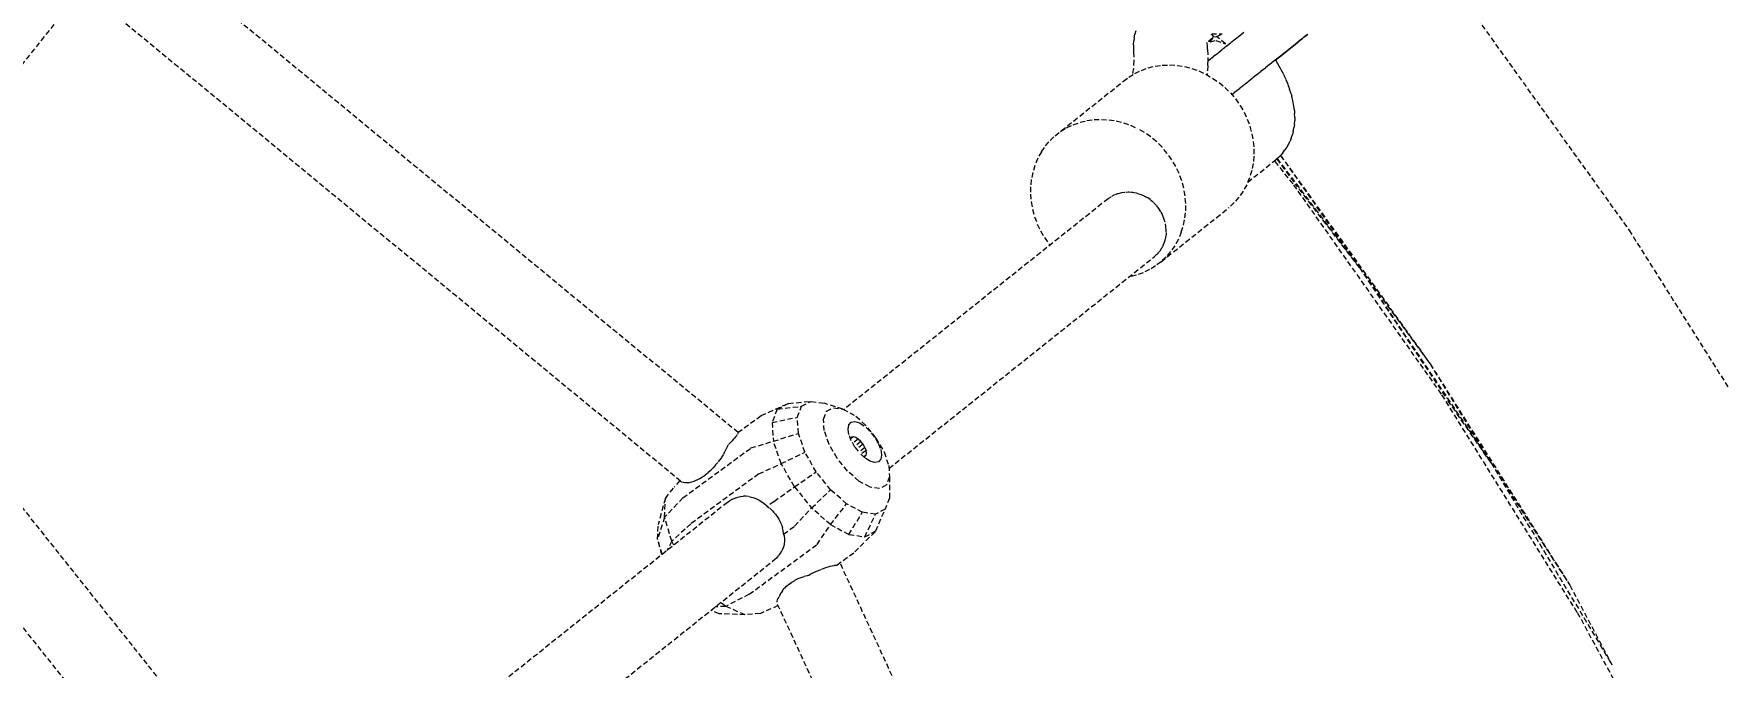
# Model space of a CAD drawing. Header units: millimetres. Extents: x -3111 to 2953, y -2449 to 2811.
# Drawn here: x 872.6 to 1281.8, y 706.4 to 860.3 of the extents above; entities that cross this region are included whole.
import ezdxf

# ---------------------------------------------------------------- set-up
doc = ezdxf.new("R2010")
doc.units = ezdxf.units.MM
doc.linetypes.add('HIDDEN', pattern=[1.905, 1.27, -0.635])
for name, color, linetype in [('DIKOM_ЗОНА', 90, 'Continuous'), ('DIKOM_ОБЪЕКТ', 7, 'Continuous'), ('DIKOM_РАЗМЕР_ОБЪЕКТА', 7, 'Continuous')]:
    doc.layers.add(name, color=color, linetype=linetype)
doc.styles.add('style1', font='arialbd.ttf', dxfattribs={"width": 0.8})
doc.dimstyles.new('1-50', dxfattribs={"dimtxt": 300, "dimasz": 200, "dimexe": 100, "dimexo": 0, "dimgap": 100, "dimtad": 1, "dimtxsty": 'style1', "dimcen": 200, "dimclrd": 7, "dimclre": 7, "dimclrt": 7, "dimadec": 1, "dimazin": 2, "dimtfac": 1, "dimtmove": 0, "dimatfit": 2, "dimfxl": 0, "dimlwd": 25, "dimlwe": 18, "dimarcsym": 0})

# ---------------------------------------------------------------- blocks, each defined once
blk = doc.blocks.new('*D0')
at = {"layer": 'Defpoints', "color": 0, "transparency": 16777216}
for p in [(1362.98, 623.05), (-717.19, -260.39)]:
    blk.add_point(p, dxfattribs=at)
at = {"layer": 'DIKOM_РАЗМЕР_ОБЪЕКТА', "color": 7, "lineweight": 25, "transparency": 16777216}
for p, q in [((1362.98, 623.05), (2780.32, 1224.99)), ((-533.11, -182.21), (1178.9, 544.87))]:
    blk.add_line(p, q, dxfattribs=at)
at = {"layer": 'DIKOM_РАЗМЕР_ОБЪЕКТА', "color": 7, "transparency": 16777216}
for points in [[(1165.87, 575.55), (1191.93, 514.19), (1362.98, 623.05)], [(-546.14, -151.53), (-520.08, -212.89), (-717.19, -260.39)]]:
    blk.add_solid(points, dxfattribs=at)
at = {"layer": 'DIKOM_РАЗМЕР_ОБЪЕКТА', "color": 7, "transparency": 16777216, "insert": (2050.93, 1228.64), "char_height": 300, "attachment_point": 5, "rotation": 23.0107, "style": 'style1'}
blk.add_mtext('{\\fArial|b0|i0|c204|p34;\\H1.16667x;∅2260}', dxfattribs=at)

msp = doc.modelspace()

# ---------------------------------------------------------------- linework, layer by layer
at = {"layer": 'DIKOM_ЗОНА', "color": 3, "lineweight": 15}
msp.add_circle((322.894, 181.327), 2629.975, dxfattribs=at)
at = {"layer": 'DIKOM_ОБЪЕКТ', "color": 7, "linetype": 'HIDDEN', "lineweight": 15}
for p, q in [((1043.733, 763.414), (755.825, 1000.78)), ((1029.775, 751.593), (746.254, 985.342)), ((831.725, 804.945), (884.617, 871.268)), ((1221.085, 867.015), (1260.129, 812.602)), ((1139.979, 859.283), (1140.14, 860.165)), ((1140.345, 860.951), (1140.14, 860.165)), ((1157.974, 858.418), (1159.296, 859.526)), ((1158.432, 858.258), (1159.296, 859.526)), ((1159.296, 859.526), (1158.709, 860.239)), ((1158.709, 860.239), (1161.354, 860.21)), ((1159.296, 859.526), (1159.977, 859.561)), ((1159.977, 859.561), (1161.354, 860.21)), ((1162.166, 857.794), (1159.977, 859.561)), ((1165.588, 859.748), (1164.535, 858.908)), ((1166.622, 860.572), (1165.588, 859.748)), ((1181.276, 859.468), (1180.826, 859.109)), ((1180.826, 859.109), (1181.276, 859.468)), ((1181.648, 859.765), (1181.276, 859.468)), ((1181.276, 859.468), (1181.648, 859.765)), ((1181.94, 859.997), (1181.648, 859.765)), ((1181.648, 859.765), (1181.94, 859.997)), ((1182.149, 860.165), (1181.94, 859.997)), ((1181.94, 859.997), (1182.149, 860.165)), ((1139.807, 857.563), (1139.803, 856.801)), ((1139.803, 856.801), (1139.823, 855.822)), ((1139.807, 857.563), (1139.875, 858.5)), ((1139.823, 855.822), (1139.867, 853.398)), ((1139.979, 859.283), (1139.875, 858.5)), ((1157.77, 857.154), (1157.685, 858.115)), ((1157.795, 856.4), (1157.77, 857.154)), ((1157.795, 856.4), (1157.802, 856.952)), ((1157.795, 856.4), (1157.865, 853.247)), ((1158.432, 858.258), (1157.974, 858.418)), ((1158.432, 858.258), (1159.81, 858.635)), ((1160.256, 855.496), (1159.203, 854.656)), ((1159.81, 858.635), (1162.166, 857.794)), ((1161.322, 856.346), (1160.256, 855.496)), ((1162.396, 857.202), (1161.322, 856.346)), ((1163.469, 858.058), (1162.396, 857.202)), ((1164.535, 858.908), (1163.469, 858.058)), ((1176.676, 855.799), (1175.782, 855.087)), ((1175.782, 855.087), (1176.676, 855.799)), ((1177.52, 856.472), (1176.676, 855.799)), ((1176.676, 855.799), (1177.52, 856.472)), ((1178.309, 857.102), (1177.52, 856.472)), ((1177.52, 856.472), (1178.309, 857.102)), ((1179.039, 857.684), (1178.309, 857.102)), ((1178.309, 857.102), (1179.039, 857.684)), ((1179.704, 858.214), (1179.039, 857.684)), ((1179.039, 857.684), (1179.704, 858.214)), ((1180.301, 858.69), (1179.704, 858.214)), ((1179.704, 858.214), (1180.301, 858.69)), ((1180.826, 859.109), (1180.301, 858.69)), ((1180.301, 858.69), (1180.826, 859.109)), ((1139.811, 851.867), (1139.504, 850.241)), ((1139.897, 853.801), (1139.709, 851.328)), ((1140.127, 850.619), (1141.712, 851.368)), ((1141.712, 851.368), (1143.374, 851.963)), ((1143.374, 851.963), (1145.068, 852.384)), ((1145.068, 852.384), (1146.776, 852.619)), ((1146.776, 852.619), (1148.557, 852.679)), ((1148.557, 852.679), (1150.378, 852.568)), ((1150.378, 852.568), (1152.191, 852.292)), ((1152.191, 852.292), (1153.947, 851.853)), ((1153.947, 851.853), (1155.653, 851.242)), ((1155.653, 851.242), (1157.353, 850.45)), ((1157.841, 852.51), (1157.67, 850.267)), ((1157.841, 852.51), (1157.865, 853.247)), ((1158.169, 853.831), (1157.858, 853.583)), ((1159.203, 854.656), (1158.169, 853.831)), ((1171.826, 851.932), (1170.772, 851.091)), ((1172.86, 852.756), (1171.826, 851.932)), ((1173.868, 853.561), (1172.86, 852.756)), ((1174.844, 854.339), (1173.868, 853.561)), ((1174.275, 853.885), (1174.844, 854.339)), ((1174.275, 853.885), (1174.788, 853.045)), ((1174.788, 853.045), (1175.448, 851.872)), ((1175.782, 855.087), (1174.844, 854.339)), ((1174.844, 854.339), (1175.782, 855.087)), ((1175.448, 851.872), (1175.608, 851.578)), ((1175.608, 851.578), (1176.236, 850.359)), ((1120.762, 835.499), (1137.335, 848.715)), ((1137.335, 848.715), (1138.66, 849.731)), ((1138.66, 849.731), (1140.127, 850.619)), ((1157.353, 850.45), (1159.005, 849.501)), ((1159.005, 849.501), (1160.565, 848.42)), ((1160.565, 848.42), (1161.993, 847.231)), ((1161.993, 847.231), (1163.319, 845.899)), ((1166.489, 847.676), (1165.435, 846.835)), ((1167.557, 848.527), (1166.489, 847.676)), ((1168.631, 849.383), (1167.557, 848.527)), ((1169.704, 850.24), (1168.631, 849.383)), ((1170.772, 851.091), (1169.704, 850.24)), ((1176.236, 850.359), (1176.798, 849.154)), ((1176.798, 849.154), (1177.291, 847.971)), ((1177.291, 847.971), (1177.712, 846.815)), ((1163.319, 845.899), (1164.555, 844.425)), ((1164.401, 846.011), (1163.697, 845.449)), ((1165.435, 846.835), (1164.401, 846.011)), ((1164.555, 844.425), (1165.67, 842.849)), ((1178.059, 845.695), (1177.712, 846.815)), ((1178.059, 845.695), (1178.23, 845.117)), ((1178.511, 843.993), (1178.23, 845.117)), ((1178.753, 842.689), (1178.511, 843.993)), ((1126.801, 838.746), (1128.496, 839.168)), ((1128.496, 839.168), (1130.203, 839.403)), ((1130.203, 839.403), (1131.985, 839.463)), ((1131.985, 839.463), (1133.806, 839.352)), ((1133.806, 839.352), (1135.618, 839.075)), ((1135.618, 839.075), (1137.375, 838.636)), ((1165.67, 842.849), (1166.635, 841.212)), ((1166.635, 841.212), (1167.425, 839.542)), ((1167.425, 839.542), (1168.067, 837.779)), ((1178.872, 841.626), (1178.753, 842.689)), ((1178.872, 841.626), (1178.939, 840.926)), ((1178.878, 838.182), (1178.944, 839.163)), ((1178.969, 839.897), (1178.939, 840.926)), ((1178.969, 839.897), (1178.944, 839.163)), ((1119.546, 834.34), (1120.762, 835.499)), ((1120.762, 835.499), (1122.088, 836.515)), ((1122.088, 836.515), (1123.555, 837.403)), ((1123.555, 837.403), (1125.14, 838.152)), ((1125.14, 838.152), (1126.801, 838.746)), ((1137.375, 838.636), (1139.08, 838.025)), ((1139.08, 838.025), (1140.78, 837.233)), ((1142.432, 836.284), (1140.78, 837.233)), ((1143.992, 835.204), (1142.432, 836.284)), ((1145.42, 834.015), (1143.992, 835.204)), ((1168.067, 837.779), (1168.56, 835.947)), ((1168.56, 835.947), (1168.893, 834.096)), ((1178.114, 834.908), (1177.809, 834.165)), ((1178.114, 834.908), (1178.382, 835.753)), ((1178.595, 836.509), (1178.382, 835.753)), ((1178.595, 836.509), (1178.761, 837.429)), ((1178.878, 838.182), (1178.761, 837.429)), ((1117.432, 831.594), (1116.535, 830.007)), ((1117.432, 831.594), (1118.436, 833.039)), ((1118.436, 833.039), (1119.546, 834.34)), ((1146.746, 832.683), (1145.42, 834.015)), ((1147.982, 831.209), (1146.746, 832.683)), ((1149.098, 829.633), (1147.982, 831.209)), ((1168.893, 834.096), (1169.054, 832.273)), ((1169.054, 832.273), (1169.038, 830.504)), ((1175.001, 830.228), (1175.54, 830.746)), ((1175.5, 830.707), (1194.684, 803.451)), ((1175.508, 830.715), (1211.841, 780.078)), ((1176.089, 831.359), (1175.54, 830.746)), ((1176.089, 831.359), (1176.57, 832.027)), ((1177.042, 832.693), (1176.57, 832.027)), ((1177.436, 833.407), (1177.042, 832.693)), ((1177.436, 833.407), (1177.809, 834.165)), ((1115.845, 828.3), (1115.324, 826.578)), ((1116.535, 830.007), (1115.845, 828.3)), ((1150.062, 827.996), (1149.098, 829.633)), ((1150.852, 826.326), (1150.062, 827.996)), ((1167.544, 824.214), (1174.345, 829.638)), ((1168.501, 827.017), (1167.98, 825.295)), ((1168.854, 828.753), (1168.501, 827.017)), ((1169.038, 830.504), (1168.854, 828.753)), ((1178.571, 823.768), (1174.067, 829.416)), ((1175.001, 830.228), (1174.345, 829.638)), ((1174.585, 829.854), (1179.197, 823.669)), ((1174.688, 829.947), (1194.684, 803.451)), ((1114.787, 823.09), (1114.771, 821.322)), ((1114.972, 824.841), (1114.787, 823.09)), ((1115.324, 826.578), (1114.972, 824.841)), ((1151.494, 824.562), (1150.852, 826.326)), ((1151.987, 822.731), (1151.494, 824.562)), ((1152.32, 820.879), (1151.987, 822.731)), ((1167.291, 823.588), (1166.393, 822)), ((1167.98, 825.295), (1167.291, 823.588)), ((1214.595, 772.752), (1178.571, 823.768)), ((1194.684, 803.451), (1179.197, 823.669)), ((1133.626, 820.189), (1069.439, 769.001)), ((1114.771, 821.322), (1114.933, 819.499)), ((1114.933, 819.499), (1115.265, 817.647)), ((1133.627, 820.189), (1133.796, 820.309)), ((1133.797, 820.31), (1134.33, 820.685)), ((1134.512, 820.788), (1135.088, 821.098)), ((1135.088, 821.098), (1135.277, 821.179)), ((1135.448, 821.246), (1135.89, 821.421)), ((1135.89, 821.421), (1136.087, 821.482)), ((1136.087, 821.482), (1136.715, 821.648)), ((1136.728, 821.651), (1136.93, 821.692)), ((1136.93, 821.692), (1137.592, 821.787)), ((1137.592, 821.787), (1137.797, 821.807)), ((1137.979, 821.813), (1138.473, 821.828)), ((1138.473, 821.828), (1138.679, 821.828)), ((1138.679, 821.828), (1139.361, 821.773)), ((1139.361, 821.773), (1139.566, 821.753)), ((1139.566, 821.753), (1139.768, 821.714)), ((1139.768, 821.714), (1140.448, 821.585)), ((1140.448, 821.585), (1140.646, 821.528)), ((1140.767, 821.491), (1141.316, 821.324)), ((1141.316, 821.324), (1141.535, 821.238)), ((1141.535, 821.238), (1142.186, 820.964)), ((1142.401, 820.853), (1142.186, 820.963)), ((1143.026, 820.511), (1142.401, 820.853)), ((1143.233, 820.377), (1143.027, 820.511)), ((1143.826, 819.97), (1143.233, 820.377)), ((1144.021, 819.813), (1143.826, 819.97)), ((1144.574, 819.347), (1144.037, 819.8)), ((1145.298, 818.608), (1144.675, 819.249)), ((1145.905, 817.846), (1145.347, 818.546)), ((1152.482, 819.056), (1152.32, 820.879)), ((1152.466, 817.288), (1152.482, 819.056)), ((1164.279, 819.254), (1163.063, 818.096)), ((1165.389, 820.556), (1164.279, 819.254)), ((1166.393, 822), (1165.389, 820.556)), ((1115.265, 817.647), (1115.758, 815.816)), ((1115.758, 815.816), (1116.401, 814.052)), ((1146.435, 817.029), (1145.949, 817.78)), ((1146.49, 804.88), (1163.063, 818.096)), ((1146.717, 816.488), (1146.496, 816.917)), ((1146.828, 816.274), (1146.717, 816.488)), ((1146.93, 816.048), (1146.828, 816.274)), ((1147.195, 815.379), (1146.93, 816.048)), ((1147.273, 815.148), (1147.195, 815.379)), ((1147.468, 814.462), (1147.273, 815.148)), ((1151.928, 813.8), (1152.281, 815.537)), ((1152.281, 815.537), (1152.466, 817.288)), ((1116.401, 814.052), (1117.19, 812.382)), ((1117.19, 812.382), (1118.155, 810.745)), ((1118.155, 810.745), (1119.27, 809.169)), ((1147.51, 810.421), (1147.44, 810.152)), ((1147.56, 810.616), (1147.51, 810.421)), ((1147.643, 813.532), (1147.55, 814.061)), ((1147.592, 810.818), (1147.56, 810.616)), ((1147.69, 811.495), (1147.592, 810.817)), ((1147.673, 813.3), (1147.643, 813.532)), ((1147.722, 812.601), (1147.673, 813.3)), ((1147.703, 811.701), (1147.69, 811.495)), ((1147.711, 811.917), (1147.703, 811.701)), ((1147.717, 812.095), (1147.728, 812.392)), ((1147.728, 812.392), (1147.722, 812.601)), ((1150.718, 810.372), (1149.82, 808.784)), ((1151.407, 812.079), (1150.718, 810.372)), ((1151.407, 812.079), (1151.928, 813.8)), ((1260.129, 812.602), (1295.879, 755.97)), ((1119.27, 809.169), (1119.486, 808.912)), ((1145.336, 806.554), (1144.85, 806.117)), ((1145.483, 806.684), (1145.336, 806.554)), ((1145.615, 806.827), (1145.482, 806.684)), ((1145.792, 807.03), (1145.615, 806.828)), ((1146.046, 807.32), (1145.855, 807.102)), ((1146.163, 807.477), (1146.045, 807.32)), ((1146.536, 808.02), (1146.164, 807.477)), ((1146.638, 808.189), (1146.536, 808.021)), ((1146.752, 808.407), (1146.638, 808.189)), ((1146.945, 808.776), (1146.799, 808.498)), ((1147.031, 808.955), (1146.946, 808.777)), ((1147.271, 809.579), (1147.031, 808.955)), ((1147.339, 809.766), (1147.271, 809.579)), ((1147.408, 810.029), (1147.339, 809.766)), ((1148.817, 807.339), (1147.707, 806.038)), ((1149.82, 808.784), (1148.817, 807.339)), ((1080.386, 754.708), (1144.85, 806.116)), ((1142.113, 802.226), (1140.452, 801.632)), ((1143.698, 802.976), (1142.113, 802.226)), ((1145.165, 803.863), (1143.698, 802.976)), ((1146.49, 804.88), (1145.165, 803.863)), ((1147.707, 806.038), (1146.49, 804.88)), ((1194.684, 803.451), (1211.841, 780.078)), ((1194.684, 803.451), (1226.638, 756.048)), ((1194.684, 803.451), (1215.719, 771.854)), ((1140.452, 801.632), (1138.757, 801.21)), ((932.229, 667.019), (833.069, 791.397)), ((911.325, 664.348), (820.855, 777.728)), ((1211.841, 780.078), (1226.638, 756.048)), ((1211.841, 780.078), (1245.751, 726.364)), ((1049.346, 767.534), (1055.967, 770.488)), ((1055.967, 770.488), (1053.257, 769.078)), ((1053.257, 769.078), (1059.181, 769.788)), ((1055.967, 770.488), (1061.472, 770.98)), ((1058.11, 767.087), (1059.181, 769.788)), ((1059.181, 769.788), (1061.472, 770.98)), ((1061.472, 770.98), (1064.709, 770.521)), ((1069.219, 769.12), (1064.709, 770.521)), ((1065.258, 768.595), (1066.9, 769.449)), ((1066.9, 769.449), (1069.219, 769.12)), ((1247.582, 719.72), (1214.595, 772.752)), ((1226.638, 756.048), (1215.719, 771.854)), ((1043.705, 763.394), (1049.346, 767.534)), ((1053.257, 769.078), (1051.992, 765.884)), ((1051.992, 765.884), (1058.11, 767.087)), ((1051.992, 765.884), (1052.323, 761.293)), ((1058.391, 763.204), (1058.11, 767.087)), ((1064.491, 766.66), (1065.258, 768.595)), ((1064.692, 763.878), (1064.491, 766.66)), ((1069.219, 769.12), (1071.935, 767.647)), ((1070.451, 764.267), (1070.648, 765.299)), ((1070.648, 765.299), (1071.223, 765.919)), ((1071.223, 765.919), (1072.122, 766.067)), ((1074.722, 765.207), (1071.935, 767.647)), ((1072.122, 766.067), (1073.258, 765.729)), ((1073.258, 765.729), (1074.516, 764.938)), ((1042.194, 761.311), (1041.818, 760.927)), ((1042.547, 761.684), (1042.209, 761.326)), ((1042.859, 762.032), (1042.561, 761.699)), ((1043.13, 762.352), (1042.872, 762.046)), ((1043.357, 762.645), (1043.142, 762.366)), ((1043.509, 762.87), (1043.367, 762.658)), ((1043.682, 763.183), (1043.57, 762.961)), ((1046.862, 759.658), (1052.323, 761.293)), ((1052.323, 761.293), (1058.391, 763.204)), ((1054.212, 755.857), (1052.323, 761.293)), ((1059.988, 758.607), (1058.391, 763.204)), ((1065.837, 760.584), (1064.692, 763.878)), ((1070.654, 762.928), (1070.451, 764.267)), ((1071.235, 761.411), (1070.654, 762.928)), ((1071.319, 762.317), (1071.036, 762.012)), ((1071.761, 762.39), (1071.058, 761.873)), ((1072.135, 759.868), (1071.235, 761.411)), ((1071.761, 762.39), (1071.319, 762.317)), ((1072.939, 761.834), (1071.573, 760.832)), ((1072.32, 762.223), (1071.761, 762.39)), ((1073.558, 761.261), (1072.066, 759.986)), ((1072.939, 761.834), (1072.32, 762.223)), ((1073.558, 761.261), (1072.939, 761.834)), ((1074.116, 760.561), (1073.558, 761.261)), ((1075.773, 763.774), (1074.516, 764.938)), ((1077.242, 762.096), (1074.722, 765.207)), ((1076.907, 762.35), (1075.773, 763.774)), ((1077.807, 760.807), (1076.907, 762.35)), ((1077.242, 762.096), (1079.192, 758.688)), ((1030.36, 747.547), (1046.862, 759.658)), ((1039.702, 757.386), (1039.275, 756.773)), ((1040.102, 758.024), (1039.713, 757.403)), ((1040.463, 758.664), (1040.113, 758.042)), ((1040.788, 759.296), (1040.474, 758.682)), ((1041.072, 759.923), (1040.798, 759.316)), ((1041.243, 760.363), (1041.081, 759.944)), ((1041.803, 760.912), (1041.392, 760.506)), ((1054.212, 755.857), (1059.988, 758.607)), ((1062.71, 753.85), (1059.988, 758.607)), ((1067.787, 757.176), (1065.837, 760.584)), ((1070.306, 754.065), (1067.787, 757.176)), ((1072.135, 759.868), (1073.269, 758.444)), ((1074.116, 760.561), (1072.518, 759.388)), ((1074.559, 759.801), (1073.135, 758.612)), ((1074.526, 757.28), (1073.269, 758.444)), ((1074.845, 759.055), (1073.598, 758.14)), ((1074.559, 759.801), (1074.116, 760.561)), ((1074.254, 757.532), (1074.564, 757.583)), ((1074.848, 757.888), (1074.395, 757.556)), ((1075.784, 756.49), (1074.526, 757.28)), ((1074.559, 759.801), (1074.845, 759.055)), ((1074.564, 757.583), (1074.848, 757.888)), ((1074.945, 758.396), (1074.845, 759.055)), ((1074.848, 757.888), (1074.945, 758.396)), ((1077.807, 760.807), (1078.388, 759.29)), ((1078.388, 759.29), (1078.591, 757.951)), ((1078.591, 757.951), (1078.395, 756.919)), ((1079.192, 758.688), (1080.336, 755.394)), ((1048.765, 753.357), (1032.264, 741.246)), ((1035.125, 752.685), (1035.803, 753.174)), ((1035.818, 753.186), (1036.082, 753.401)), ((1036.082, 753.401), (1036.496, 753.737)), ((1036.511, 753.75), (1037.18, 754.356)), ((1037.195, 754.37), (1037.743, 754.936)), ((1038.28, 755.531), (1037.756, 754.949)), ((1038.788, 756.138), (1038.292, 755.545)), ((1039.264, 756.757), (1038.897, 756.28)), ((1048.765, 753.357), (1054.212, 755.857)), ((1057.43, 750.232), (1054.212, 755.857)), ((1057.43, 750.232), (1062.71, 753.85)), ((1066.227, 749.507), (1062.71, 753.85)), ((1073.093, 751.626), (1070.306, 754.065)), ((1076.92, 756.151), (1075.784, 756.49)), ((1077.819, 756.3), (1076.92, 756.151)), ((1078.395, 756.919), (1077.819, 756.3)), ((1080.336, 755.394), (1080.537, 752.612)), ((1226.638, 756.048), (1245.751, 726.364)), ((1226.638, 756.048), (1256.016, 707.007)), ((1026.076, 747.429), (1028.183, 750.106)), ((1029.608, 751.731), (1028.183, 750.106)), ((1029.774, 751.594), (1030.035, 751.428)), ((1030.079, 751.405), (1030.397, 751.319)), ((1030.514, 751.318), (1030.84, 751.256)), ((1030.858, 751.255), (1031.354, 751.237)), ((1031.372, 751.238), (1031.899, 751.286)), ((1031.916, 751.289), (1032.478, 751.41)), ((1032.495, 751.416), (1033.096, 751.617)), ((1033.112, 751.624), (1033.747, 751.895)), ((1033.764, 751.903), (1034.422, 752.246)), ((1034.438, 752.255), (1035.109, 752.675)), ((1052.486, 746.692), (1057.43, 750.232)), ((1057.43, 750.232), (1061.589, 745.097)), ((1061.589, 745.097), (1066.227, 749.507)), ((1070.116, 746.102), (1066.227, 749.507)), ((1075.809, 750.152), (1073.093, 751.626)), ((1078.128, 749.823), (1075.809, 750.152)), ((1079.77, 750.677), (1078.128, 749.823)), ((1080.537, 752.612), (1079.77, 750.677)), ((1080.537, 752.612), (1080.507, 747.48)), ((1041.155, 746.446), (939.953, 665.739)), ((1026.076, 747.429), (1024.348, 741.021)), ((1030.36, 747.547), (1025.888, 742.83)), ((1025.888, 742.83), (1026.076, 747.429)), ((1041.172, 746.457), (1041.744, 746.868)), ((1041.743, 746.867), (1042.342, 747.21)), ((1042.359, 747.22), (1042.978, 747.493)), ((1042.997, 747.501), (1043.632, 747.706)), ((1043.651, 747.712), (1044.293, 747.848)), ((1044.314, 747.852), (1044.958, 747.921)), ((1045.626, 747.927), (1045.067, 747.923)), ((1046.296, 747.866), (1045.651, 747.926)), ((1046.321, 747.862), (1046.959, 747.74)), ((1046.986, 747.733), (1047.612, 747.55)), ((1047.639, 747.539), (1048.255, 747.297)), ((1048.255, 747.297), (1048.857, 746.995)), ((1048.89, 746.977), (1049.477, 746.614)), ((1049.512, 746.591), (1050.077, 746.169)), ((1050.111, 746.14), (1050.649, 745.663)), ((1050.683, 745.627), (1050.828, 745.475)), ((1052.486, 746.692), (1050.828, 745.475)), ((1050.828, 745.475), (1051.257, 745.151)), ((1051.415, 745.009), (1051.682, 744.77)), ((1051.682, 744.77), (1052.152, 744.327)), ((1057.458, 740.678), (1061.589, 745.097)), ((1066.188, 741.071), (1061.589, 745.097)), ((1066.188, 741.071), (1070.116, 746.102)), ((1073.908, 744.046), (1070.116, 746.102)), ((1079.437, 744.779), (1077.145, 743.586)), ((1077.209, 739.506), (1079.437, 744.779)), ((1080.507, 747.48), (1079.437, 744.779)), ((1025.888, 742.83), (1024.204, 737.503)), ((1024.204, 737.503), (1024.348, 741.021)), ((1027.647, 737.008), (1025.888, 742.83)), ((1032.264, 741.246), (1027.647, 737.008)), ((1052.152, 744.327), (1052.37, 744.077)), ((1052.37, 744.077), (1052.794, 743.593)), ((1052.795, 743.593), (1052.987, 743.325)), ((1052.987, 743.325), (1053.36, 742.805)), ((1053.36, 742.805), (1053.614, 742.389)), ((1053.622, 742.376), (1053.956, 741.739)), ((1053.977, 741.697), (1054.257, 741.044)), ((1054.273, 741.003), (1054.496, 740.339)), ((1054.805, 738.73), (1057.458, 740.678)), ((1062.924, 736.231), (1066.188, 741.071)), ((1066.188, 741.071), (1070.671, 738.64)), ((1070.671, 738.64), (1073.908, 744.046)), ((1077.145, 743.586), (1073.908, 744.046)), ((1074.499, 738.096), (1077.145, 743.586)), ((1025.211, 733.73), (1024.204, 737.503)), ((1025.318, 733.816), (1024.204, 737.503)), ((1027.647, 737.008), (1026.422, 734.696)), ((1028.163, 736.084), (1027.647, 737.008)), ((1054.674, 739.63), (1054.507, 740.299)), ((1054.79, 738.924), (1054.681, 739.592)), ((1054.805, 738.73), (1054.789, 738.923)), ((1054.805, 738.73), (1054.901, 738.305)), ((1054.907, 738.274), (1054.981, 737.675)), ((1054.99, 736.973), (1054.943, 736.432)), ((1054.983, 737.647), (1054.995, 737.049)), ((1070.671, 738.64), (1074.499, 738.096)), ((1072.062, 734.402), (1077.209, 739.506)), ((1074.499, 738.096), (1077.209, 739.506)), ((952.218, 652.497), (1052.702, 732.631)), ((1046.423, 724.119), (1062.924, 736.231)), ((1052.7, 732.63), (1053.212, 733.082)), ((1053.227, 733.095), (1053.672, 733.581)), ((1053.683, 733.594), (1054.063, 734.109)), ((1054.073, 734.125), (1054.386, 734.665)), ((1054.639, 735.24), (1054.394, 734.682)), ((1054.824, 735.829), (1054.646, 735.259)), ((1054.938, 736.409), (1054.824, 735.829)), ((1067.733, 731.225), (1072.062, 734.402)), ((1059.071, 728.227), (1059.804, 728.486)), ((1059.819, 728.491), (1060.556, 728.712)), ((1060.573, 728.716), (1060.939, 728.806)), ((1060.939, 728.806), (1061.272, 728.983)), ((1061.288, 728.991), (1061.939, 729.318)), ((1061.955, 729.326), (1062.595, 729.629)), ((1062.611, 729.636), (1063.236, 729.915)), ((1063.253, 729.922), (1063.858, 730.177)), ((1064.024, 730.242), (1064.46, 730.413)), ((1064.478, 730.419), (1065.04, 730.62)), ((1065.058, 730.626), (1065.594, 730.799)), ((1065.612, 730.804), (1066.117, 730.95)), ((1066.135, 730.954), (1066.607, 731.07)), ((1066.625, 731.073), (1067.063, 731.158)), ((1067.08, 731.16), (1067.483, 731.212)), ((1067.5, 731.213), (1067.733, 731.225)), ((1224.906, 393.009), (1068.499, 731.787)), ((1054.165, 724.451), (1053.884, 723.913)), ((1054.533, 725.003), (1054.173, 724.465)), ((1054.543, 725.017), (1054.974, 725.549)), ((1054.984, 725.561), (1055.495, 726.079)), ((1055.506, 726.09), (1056.099, 726.584)), ((1056.112, 726.593), (1056.777, 727.061)), ((1056.791, 727.07), (1057.52, 727.509)), ((1057.535, 727.517), (1058.319, 727.921)), ((1058.332, 727.927), (1059.056, 728.221)), ((1245.751, 726.364), (1256.016, 707.007)), ((1039.182, 719.386), (1037.175, 720.248)), ((1040.728, 721.185), (1038.202, 721.067)), ((1040.728, 721.185), (1039.551, 722.143)), ((1046.423, 724.119), (1040.728, 721.185)), ((1045.466, 719.149), (1040.728, 721.185)), ((1053.478, 721.38), (1049.17, 719.496)), ((1053.155, 722.465), (1053.131, 722.222)), ((1053.252, 722.751), (1053.155, 722.475)), ((1207.201, 388.416), (1053.178, 722.031)), ((1053.42, 723.066), (1053.256, 722.761)), ((1053.647, 723.405), (1053.426, 723.077)), ((1053.877, 723.897), (1053.74, 723.522)), ((1045.466, 719.149), (1039.182, 719.386)), ((1049.17, 719.496), (1045.466, 719.149)), ((1247.582, 719.72), (1277.419, 664.853))]:
    msp.add_line(p, q, dxfattribs=at)

# ---------------------------------------------------------------- dimensions: what is measured, and where the dimension line sits
at = {"layer": 'DIKOM_РАЗМЕР_ОБЪЕКТА'}
dim = msp.add_diameter_dim_2p(p1=(-717.193, -260.394), p2=(1362.983, 623.048), text='{\\fArial|b0|i0|c204|p34;\\H1.16667x;<>}', dimstyle='1-50', dxfattribs=at)
dim.commit()
dim.dimension.update_dxf_attribs({"geometry": '*D0', "text_midpoint": (2163.697, 963.108), "dimtype": 163})

doc.saveas('drawing.dxf')
